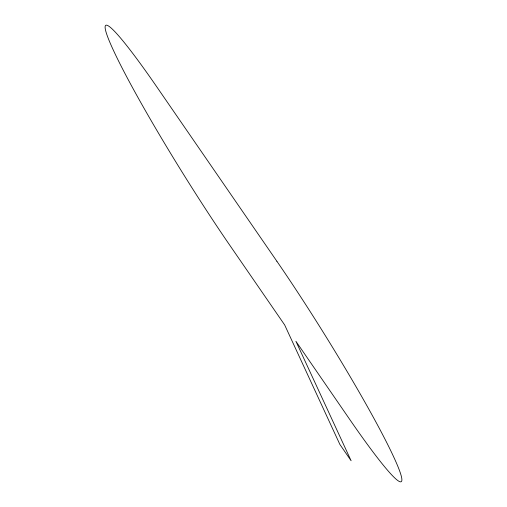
<?xml version="1.0" encoding="UTF-8"?>
<svg xmlns="http://www.w3.org/2000/svg" width="507" height="507" viewBox="0 0 507 507"><rect width="100%" height="100%" fill="white"/><g stroke="black" fill="none" stroke-linecap="round" stroke-linejoin="round"><path stroke-width="0.76" d="M276.892 261.276L156.517 86.463A165.998 12.662 58.1 0 0 113.067 49.553A165.998 12.662 58.1 0 0 230.108 245.724L284.68 324.974L339.867 444.424L351.104 460.736L295.911 341.287L350.483 420.537A165.998 12.662 58.1 0 0 393.933 457.447A165.998 12.662 58.1 0 0 276.892 261.276"/></g></svg>
